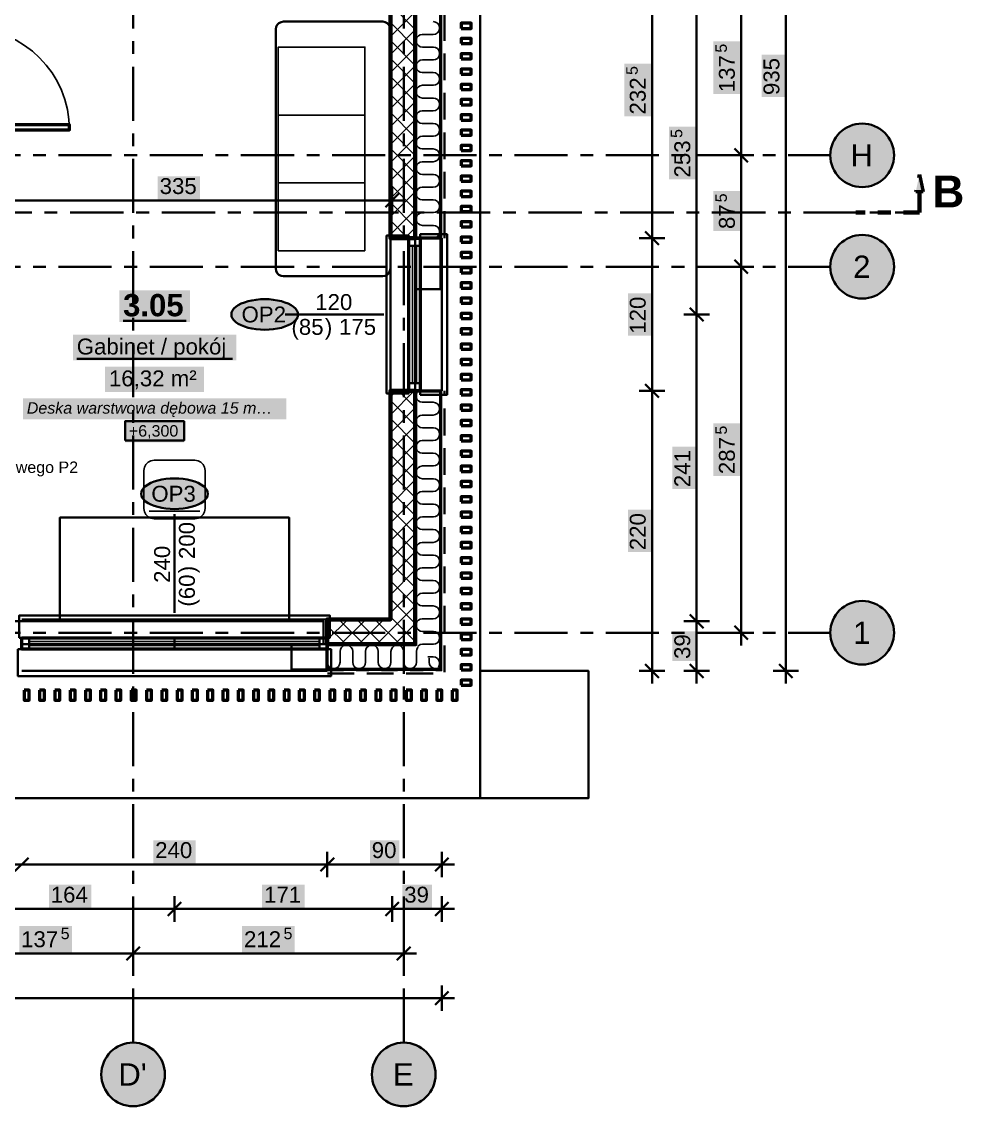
# Model space of a CAD drawing. Header units: metres. Extents: x -5.4 to 16.4, y -4.3 to 12.
# Drawn here: x 9 to 16.39, y -3.72 to 4.8 of the extents above; entities that cross this region are included whole.
import ezdxf

# ---------------------------------------------------------------- set-up
doc = ezdxf.new("R2010")
doc.units = ezdxf.units.M
for name, pattern in [('KRESKOWA', [5.25, 4.2, -1.05]), ('PUNKTOWA', [10.5, 8.4, -1.05, 0, -1.05]), ('PUNKTOWA_KROTKA', [6.3, 4.2, -1.05, 0, -1.05])]:
    doc.linetypes.add(name, pattern=pattern)
for name, color, linetype, lineweight in [('A-DRZWI', 3, 'Continuous', 35), ('A-IZOL-WODNA', 5, 'Continuous', 100), ('A-KRESKOWANIE', 8, 'Continuous', 18), ('A-MASKA', 7, 'Continuous', 18), ('A-MEBLE', 8, 'Continuous', 18), ('A-NAD-CIECIEM', 8, 'KRESKOWA', 25), ('A-OKNA', 3, 'Continuous', 35), ('A-OPISY', 2, 'Continuous', 25), ('A-OSIE', 1, 'PUNKTOWA', 25), ('A-POMIESZCZENIA', 2, 'Continuous', 25), ('A-PRZEKROJE', 1, 'PUNKTOWA_KROTKA', 50), ('A-SANITARNE', 6, 'Continuous', 25), ('A-SCIANY-IZOL', 4, 'Continuous', 35), ('A-SCIANY-KONSTR', 7, 'Continuous', 50), ('A-WIDOK', 7, 'Continuous', 25), ('A-WYMIARY', 1, 'Continuous', 25)]:
    doc.layers.add(name, color=color, linetype=linetype, lineweight=lineweight)
doc.styles.add('PL_ARIAL', font='arial.ttf')
doc.styles.add('PL_ARIAL_B', font='arialbd.ttf')
doc.styles.add('PL_ARIAL_I', font='ariali.ttf')

msp = doc.modelspace()

# ---------------------------------------------------------------- hatches: boundary and pattern name
at = {"layer": 'A-MASKA', "true_color": 0xffffff}
for points in [[(14.6425, 4.2308), (14.6425, 4.6442), (14.4325, 4.6442), (14.4325, 4.2308)], [(14.9925, 4.2084), (14.9925, 4.5416), (14.81, 4.5416), (14.81, 4.2084)], [(13.9425, 4.0558), (13.9425, 4.4692), (13.7325, 4.4692), (13.7325, 4.0558)], [(14.2925, 3.5608), (14.2925, 3.9742), (14.0825, 3.9742), (14.0825, 3.5608)], [(10.0684, 3.4035), (10.4016, 3.4035), (10.4016, 3.586), (10.0684, 3.586)], [(14.6425, 3.1563), (14.6425, 3.4687), (14.4325, 3.4687), (14.4325, 3.1563)], [(13.9425, 2.3334), (13.9425, 2.6666), (13.76, 2.6666), (13.76, 2.3334)], [(14.6425, 1.2308), (14.6425, 1.6442), (14.4325, 1.6442), (14.4325, 1.2308)], [(14.2925, 1.1284), (14.2925, 1.4616), (14.11, 1.4616), (14.11, 1.1284)], [(13.9425, 0.6334), (13.9425, 0.9666), (13.76, 0.9666), (13.76, 0.6334)], [(14.2925, -0.221), (14.2925, 0.011), (14.11, 0.011), (14.11, -0.221)], [(10.0334, -1.8125), (10.3666, -1.8125), (10.3666, -1.63), (10.0334, -1.63)], [(11.734, -1.8125), (11.966, -1.8125), (11.966, -1.63), (11.734, -1.63)], [(9.2134, -2.1625), (9.5466, -2.1625), (9.5466, -1.98), (9.2134, -1.98)], [(10.8884, -2.1625), (11.2216, -2.1625), (11.2216, -1.98), (10.8884, -1.98)], [(11.989, -2.1625), (12.221, -2.1625), (12.221, -1.98), (11.989, -1.98)], [(8.9808, -2.5125), (9.3942, -2.5125), (9.3942, -2.3025), (8.9808, -2.3025)], [(10.7308, -2.5125), (11.1442, -2.5125), (11.1442, -2.3025), (10.7308, -2.3025)]]:
    msp.add_hatch(color=7, dxfattribs=at).paths.add_polyline_path(points)
at = {"layer": 'A-OPISY', "true_color": 0xffffff}
for points in [[(11.1701, 2.5), (11.1679, 2.5157), (11.1612, 2.5311), (11.1502, 2.5459), (11.135, 2.56), (11.116, 2.5731), (11.0934, 2.5849), (11.0677, 2.5952), (11.0392, 2.6039), (11.0085, 2.6109), (10.9761, 2.6159), (10.9425, 2.619), (10.9083, 2.62), (10.8742, 2.619), (10.8406, 2.6159), (10.8082, 2.6109), (10.7774, 2.6039), (10.749, 2.5952), (10.7232, 2.5849), (10.7006, 2.5731), (10.6816, 2.56), (10.6665, 2.5459), (10.6555, 2.5311), (10.6488, 2.5157), (10.6466, 2.5), (10.6488, 2.4843), (10.6555, 2.4689), (10.6665, 2.4541), (10.6816, 2.44), (10.7006, 2.4269), (10.7232, 2.4151), (10.749, 2.4048), (10.7774, 2.3961), (10.8082, 2.3891), (10.8406, 2.3841), (10.8742, 2.381), (10.9083, 2.38), (10.9425, 2.381), (10.9761, 2.3841), (11.0085, 2.3891), (11.0392, 2.3961), (11.0677, 2.4048), (11.0934, 2.4151), (11.116, 2.4269), (11.135, 2.44), (11.1502, 2.4541), (11.1612, 2.4689), (11.1679, 2.4843)], [(10.4618, 1.0917), (10.4595, 1.1073), (10.4529, 1.1227), (10.4419, 1.1376), (10.4267, 1.1517), (10.4077, 1.1647), (10.3851, 1.1765), (10.3594, 1.1869), (10.3309, 1.1956), (10.3002, 1.2025), (10.2678, 1.2076), (10.2342, 1.2106), (10.2, 1.2117), (10.1658, 1.2106), (10.1322, 1.2076), (10.0998, 1.2025), (10.0691, 1.1956), (10.0406, 1.1869), (10.0149, 1.1765), (9.9923, 1.1647), (9.9733, 1.1517), (9.9581, 1.1376), (9.9471, 1.1227), (9.9405, 1.1073), (9.9382, 1.0917), (9.9405, 1.076), (9.9471, 1.0606), (9.9581, 1.0457), (9.9733, 1.0317), (9.9923, 1.0186), (10.0149, 1.0068), (10.0406, 0.9965), (10.0691, 0.9877), (10.0998, 0.9808), (10.1322, 0.9758), (10.1658, 0.9727), (10.2, 0.9717), (10.2342, 0.9727), (10.2678, 0.9758), (10.3002, 0.9808), (10.3309, 0.9877), (10.3594, 0.9965), (10.3851, 1.0068), (10.4077, 1.0186), (10.4267, 1.0317), (10.4419, 1.0457), (10.4529, 1.0606), (10.4595, 1.076)]]:
    msp.add_hatch(color=7, dxfattribs=at).paths.add_polyline_path(points)
at = {"layer": 'A-OSIE', "true_color": 0xffffff}
for points in [[(15.85, 3.75), (15.8479, 3.7826), (15.8415, 3.8147), (15.831, 3.8457), (15.8165, 3.875), (15.7983, 3.9022), (15.7768, 3.9268), (15.7522, 3.9483), (15.725, 3.9665), (15.6957, 3.981), (15.6647, 3.9915), (15.6326, 3.9979), (15.6, 4), (15.5674, 3.9979), (15.5353, 3.9915), (15.5043, 3.981), (15.475, 3.9665), (15.4478, 3.9483), (15.4232, 3.9268), (15.4017, 3.9022), (15.3835, 3.875), (15.369, 3.8457), (15.3585, 3.8147), (15.3521, 3.7826), (15.35, 3.75), (15.3521, 3.7174), (15.3585, 3.6853), (15.369, 3.6543), (15.3835, 3.625), (15.4017, 3.5978), (15.4232, 3.5732), (15.4478, 3.5517), (15.475, 3.5335), (15.5043, 3.519), (15.5353, 3.5085), (15.5674, 3.5021), (15.6, 3.5), (15.6326, 3.5021), (15.6647, 3.5085), (15.6957, 3.519), (15.725, 3.5335), (15.7522, 3.5517), (15.7768, 3.5732), (15.7983, 3.5978), (15.8165, 3.625), (15.831, 3.6543), (15.8415, 3.6853), (15.8479, 3.7174)], [(15.85, 2.875), (15.8479, 2.9076), (15.8415, 2.9397), (15.831, 2.9707), (15.8165, 3), (15.7983, 3.0272), (15.7768, 3.0518), (15.7522, 3.0733), (15.725, 3.0915), (15.6957, 3.106), (15.6647, 3.1165), (15.6326, 3.1229), (15.6, 3.125), (15.5674, 3.1229), (15.5353, 3.1165), (15.5043, 3.106), (15.475, 3.0915), (15.4478, 3.0733), (15.4232, 3.0518), (15.4017, 3.0272), (15.3835, 3), (15.369, 2.9707), (15.3585, 2.9397), (15.3521, 2.9076), (15.35, 2.875), (15.3521, 2.8424), (15.3585, 2.8103), (15.369, 2.7793), (15.3835, 2.75), (15.4017, 2.7228), (15.4232, 2.6982), (15.4478, 2.6767), (15.475, 2.6585), (15.5043, 2.644), (15.5353, 2.6335), (15.5674, 2.6271), (15.6, 2.625), (15.6326, 2.6271), (15.6647, 2.6335), (15.6957, 2.644), (15.725, 2.6585), (15.7522, 2.6767), (15.7768, 2.6982), (15.7983, 2.7228), (15.8165, 2.75), (15.831, 2.7793), (15.8415, 2.8103), (15.8479, 2.8424)], [(15.85, 0), (15.8479, 0.0326), (15.8415, 0.0647), (15.831, 0.0957), (15.8165, 0.125), (15.7983, 0.1522), (15.7768, 0.1768), (15.7522, 0.1983), (15.725, 0.2165), (15.6957, 0.231), (15.6647, 0.2415), (15.6326, 0.2479), (15.6, 0.25), (15.5674, 0.2479), (15.5353, 0.2415), (15.5043, 0.231), (15.475, 0.2165), (15.4478, 0.1983), (15.4232, 0.1768), (15.4017, 0.1522), (15.3835, 0.125), (15.369, 0.0957), (15.3585, 0.0647), (15.3521, 0.0326), (15.35, 0), (15.3521, -0.0326), (15.3585, -0.0647), (15.369, -0.0957), (15.3835, -0.125), (15.4017, -0.1522), (15.4232, -0.1768), (15.4478, -0.1983), (15.475, -0.2165), (15.5043, -0.231), (15.5353, -0.2415), (15.5674, -0.2479), (15.6, -0.25), (15.6326, -0.2479), (15.6647, -0.2415), (15.6957, -0.231), (15.725, -0.2165), (15.7522, -0.1983), (15.7768, -0.1768), (15.7983, -0.1522), (15.8165, -0.125), (15.831, -0.0957), (15.8415, -0.0647), (15.8479, -0.0326)], [(10.125, -3.47), (10.1229, -3.4374), (10.1165, -3.4053), (10.106, -3.3743), (10.0915, -3.345), (10.0733, -3.3178), (10.0518, -3.2932), (10.0272, -3.2717), (10, -3.2535), (9.9707, -3.239), (9.9397, -3.2285), (9.9076, -3.2221), (9.875, -3.22), (9.8424, -3.2221), (9.8103, -3.2285), (9.7793, -3.239), (9.75, -3.2535), (9.7228, -3.2717), (9.6982, -3.2932), (9.6767, -3.3178), (9.6585, -3.345), (9.644, -3.3743), (9.6335, -3.4053), (9.6271, -3.4374), (9.625, -3.47), (9.6271, -3.5026), (9.6335, -3.5347), (9.644, -3.5657), (9.6585, -3.595), (9.6767, -3.6222), (9.6982, -3.6468), (9.7228, -3.6683), (9.75, -3.6865), (9.7793, -3.701), (9.8103, -3.7115), (9.8424, -3.7179), (9.875, -3.72), (9.9076, -3.7179), (9.9397, -3.7115), (9.9707, -3.701), (10, -3.6865), (10.0272, -3.6683), (10.0518, -3.6468), (10.0733, -3.6222), (10.0915, -3.595), (10.106, -3.5657), (10.1165, -3.5347), (10.1229, -3.5026)], [(12.25, -3.47), (12.2479, -3.4374), (12.2415, -3.4053), (12.231, -3.3743), (12.2165, -3.345), (12.1983, -3.3178), (12.1768, -3.2932), (12.1522, -3.2717), (12.125, -3.2535), (12.0957, -3.239), (12.0647, -3.2285), (12.0326, -3.2221), (12, -3.22), (11.9674, -3.2221), (11.9353, -3.2285), (11.9043, -3.239), (11.875, -3.2535), (11.8478, -3.2717), (11.8232, -3.2932), (11.8017, -3.3178), (11.7835, -3.345), (11.769, -3.3743), (11.7585, -3.4053), (11.7521, -3.4374), (11.75, -3.47), (11.7521, -3.5026), (11.7585, -3.5347), (11.769, -3.5657), (11.7835, -3.595), (11.8017, -3.6222), (11.8232, -3.6468), (11.8478, -3.6683), (11.875, -3.6865), (11.9043, -3.701), (11.9353, -3.7115), (11.9674, -3.7179), (12, -3.72), (12.0326, -3.7179), (12.0647, -3.7115), (12.0957, -3.701), (12.125, -3.6865), (12.1522, -3.6683), (12.1768, -3.6468), (12.1983, -3.6222), (12.2165, -3.595), (12.231, -3.5657), (12.2415, -3.5347), (12.2479, -3.5026)]]:
    msp.add_hatch(color=7, dxfattribs=at).paths.add_polyline_path(points)
at = {"layer": 'A-POMIESZCZENIA', "true_color": 0xffffff}
for points in [[(9.7661, 2.4406), (10.3212, 2.4406), (10.3212, 2.6906), (9.7661, 2.6906)], [(9.4026, 2.1406), (10.6847, 2.1406), (10.6847, 2.3406), (9.4026, 2.3406)], [(9.6552, 1.8906), (10.4321, 1.8906), (10.4321, 2.0906), (9.6552, 2.0906)], [(9.0103, 1.6756), (11.077, 1.6756), (11.077, 1.8406), (9.0103, 1.8406)], [(9.8118, 1.4956), (10.2755, 1.4956), (10.2755, 1.6606), (9.8118, 1.6606)]]:
    msp.add_hatch(color=7, dxfattribs=at).paths.add_polyline_path(points)
at = {"layer": 'A-PRZEKROJE', "true_color": 0x000000}
msp.add_hatch(color=7, dxfattribs=at).paths.add_polyline_path([(16.05, 3.6007), (16.0791, 3.4638), (16.0209, 3.4638)])

# ---------------------------------------------------------------- linework, layer by layer
at = {"layer": 'A-DRZWI', "lineweight": 50, "ltscale": 0.05}
msp.add_lwpolyline([(8.575, 3.95), (9.375, 3.95), (9.375, 3.99), (8.575, 3.99)], close=True, dxfattribs=at)
at = {"layer": 'A-DRZWI', "lineweight": 25, "ltscale": 0.05}
msp.add_arc((8.575, 3.95), 0.8, 0, 90, dxfattribs=at)
at = {"layer": 'A-IZOL-WODNA', "linetype": 'PUNKTOWA_KROTKA', "lineweight": 35, "ltscale": 0.03, "flags": 128}
for points in [[(12.295, 3.1), (12.295, 5.425)], [(12.295, -0.3), (12.295, 1.9)], [(11.4, -0.295), (12.3, -0.295)]]:
    msp.add_lwpolyline(points, dxfattribs=at)
at = {"layer": 'A-KRESKOWANIE', "lineweight": 25, "ltscale": 0.05}
for points in [[(12.09, 4.7391), (11.895, 4.9341)], [(11.895, 4.6825), (12.09, 4.8775)], [(12.09, 4.5977), (11.895, 4.7927)], [(12.1475, 3.1), (12.1475, 3.1), (12.2325, 3.1), (12.2496, 3.103), (12.2646, 3.1117), (12.2758, 3.125), (12.2817, 3.1413), (12.2817, 3.1587), (12.2758, 3.175), (12.2646, 3.1883), (12.2496, 3.197), (12.2325, 3.2), (12.1475, 3.2), (12.1304, 3.203), (12.1154, 3.2117), (12.1042, 3.225), (12.0983, 3.2413), (12.0983, 3.2587), (12.1042, 3.275), (12.1154, 3.2883), (12.1304, 3.297), (12.1475, 3.3), (12.2325, 3.3), (12.2496, 3.303), (12.2646, 3.3117), (12.2758, 3.325), (12.2817, 3.3413), (12.2817, 3.3587), (12.2758, 3.375), (12.2646, 3.3883), (12.2496, 3.397), (12.2325, 3.4), (12.1475, 3.4), (12.1304, 3.403), (12.1154, 3.4117), (12.1042, 3.425), (12.0983, 3.4413), (12.0983, 3.4587), (12.1042, 3.475), (12.1154, 3.4883), (12.1304, 3.497), (12.1475, 3.5), (12.2325, 3.5), (12.2496, 3.503), (12.2646, 3.5117), (12.2758, 3.525), (12.2817, 3.5413), (12.2817, 3.5587), (12.2758, 3.575), (12.2646, 3.5883), (12.2496, 3.597), (12.2325, 3.6), (12.1475, 3.6), (12.1304, 3.603), (12.1154, 3.6117), (12.1042, 3.625), (12.0983, 3.6413), (12.0983, 3.6587), (12.1042, 3.675), (12.1154, 3.6883), (12.1304, 3.697), (12.1475, 3.7), (12.2325, 3.7), (12.2496, 3.703), (12.2646, 3.7117), (12.2758, 3.725), (12.2817, 3.7413), (12.2817, 3.7587), (12.2758, 3.775), (12.2646, 3.7883), (12.2496, 3.797), (12.2325, 3.8), (12.2325, 3.8), (12.1475, 3.8), (12.1304, 3.803), (12.1154, 3.8117), (12.1042, 3.825), (12.0983, 3.8413), (12.0983, 3.8587), (12.1042, 3.875), (12.1154, 3.8883), (12.1304, 3.897), (12.1475, 3.9), (12.2325, 3.9), (12.2496, 3.903), (12.2646, 3.9117), (12.2758, 3.925), (12.2817, 3.9413), (12.2817, 3.9587), (12.2758, 3.975), (12.2646, 3.9883), (12.2496, 3.997), (12.2325, 4), (12.1475, 4), (12.1304, 4.003), (12.1154, 4.0117), (12.1042, 4.025), (12.0983, 4.0413), (12.0983, 4.0587), (12.1042, 4.075), (12.1154, 4.0883), (12.1304, 4.097), (12.1475, 4.1), (12.2325, 4.1), (12.2496, 4.103), (12.2646, 4.1117), (12.2758, 4.125), (12.2817, 4.1413), (12.2817, 4.1587), (12.2758, 4.175), (12.2646, 4.1883), (12.2496, 4.197), (12.2325, 4.2), (12.1475, 4.2), (12.1304, 4.203), (12.1154, 4.2117), (12.1042, 4.225), (12.0983, 4.2413), (12.0983, 4.2587), (12.1042, 4.275), (12.1154, 4.2883), (12.1304, 4.297), (12.1475, 4.3), (12.2325, 4.3), (12.2496, 4.303), (12.2646, 4.3117), (12.2758, 4.325), (12.2817, 4.3413), (12.2817, 4.3587), (12.2758, 4.375), (12.2646, 4.3883), (12.2496, 4.397), (12.2325, 4.4), (12.1475, 4.4), (12.1304, 4.403), (12.1154, 4.4117), (12.1042, 4.425), (12.0983, 4.4413), (12.0983, 4.4587), (12.1042, 4.475), (12.1154, 4.4883), (12.1304, 4.497), (12.1475, 4.5), (12.2325, 4.5), (12.2496, 4.503), (12.2646, 4.5117), (12.2758, 4.525), (12.2817, 4.5413), (12.2817, 4.5587), (12.2758, 4.575), (12.2646, 4.5883), (12.2496, 4.597), (12.2325, 4.6), (12.1475, 4.6), (12.1304, 4.603), (12.1154, 4.6117), (12.1042, 4.625), (12.0983, 4.6413), (12.0983, 4.6587), (12.1042, 4.675), (12.1154, 4.6883), (12.1304, 4.697), (12.1475, 4.7), (12.2325, 4.7), (12.2496, 4.703), (12.2646, 4.7117), (12.2758, 4.725), (12.2817, 4.7413), (12.2817, 4.7587), (12.2758, 4.775), (12.2646, 4.7883), (12.2496, 4.797), (12.2325, 4.8)], [(11.895, 4.5411), (12.09, 4.7361)], [(12.09, 4.4563), (11.895, 4.6513)], [(11.895, 4.3997), (12.09, 4.5947)], [(12.09, 4.3149), (11.895, 4.5099)], [(11.895, 4.2582), (12.09, 4.4532)], [(12.09, 4.1735), (11.895, 4.3685)], [(11.895, 4.1168), (12.09, 4.3118)], [(12.09, 4.032), (11.895, 4.227)], [(11.895, 3.9754), (12.09, 4.1704)], [(12.09, 3.8906), (11.895, 4.0856)], [(11.895, 3.834), (12.09, 4.029)], [(12.09, 3.7492), (11.895, 3.9442)], [(11.895, 3.6926), (12.09, 3.8876)], [(12.09, 3.6078), (11.895, 3.8028)], [(11.895, 3.5511), (12.09, 3.7461)], [(12.09, 3.4663), (11.895, 3.6613)], [(11.895, 3.4097), (12.09, 3.6047)], [(12.09, 3.3249), (11.895, 3.5199)], [(11.895, 3.2683), (12.09, 3.4633)], [(12.09, 3.1835), (11.895, 3.3785)], [(11.895, 3.1269), (12.09, 3.3219)], [(12.0321, 3.1), (11.895, 3.2371)], [(12.0095, 3.1), (12.09, 3.1805)], [(11.895, 1.7127), (12.0823, 1.9)], [(11.895, 1.8541), (11.9409, 1.9)], [(12.09, 1.7693), (11.9593, 1.9)], [(12.1091, -0.1091), (12.1154, -0.1017), (12.1304, -0.093), (12.1475, -0.09), (12.1475, -0.09), (12.2325, -0.09), (12.2496, -0.087), (12.2646, -0.0783), (12.2758, -0.065), (12.2817, -0.0487), (12.2817, -0.0313), (12.2758, -0.015), (12.2646, -0.0017), (12.2496, 0.007), (12.2325, 0.01), (12.2325, 0.01), (12.1475, 0.01), (12.1304, 0.013), (12.1154, 0.0217), (12.1042, 0.035), (12.0983, 0.0513), (12.0983, 0.0687), (12.1042, 0.085), (12.1154, 0.0983), (12.1304, 0.107), (12.1475, 0.11), (12.1475, 0.11), (12.2325, 0.11), (12.2496, 0.113), (12.2646, 0.1217), (12.2758, 0.135), (12.2817, 0.1513), (12.2817, 0.1687), (12.2758, 0.185), (12.2646, 0.1983), (12.2496, 0.207), (12.2325, 0.21), (12.2325, 0.21), (12.1475, 0.21), (12.1304, 0.213), (12.1154, 0.2217), (12.1042, 0.235), (12.0983, 0.2513), (12.0983, 0.2687), (12.1042, 0.285), (12.1154, 0.2983), (12.1304, 0.307), (12.1475, 0.31), (12.1475, 0.31), (12.2325, 0.31), (12.2496, 0.313), (12.2646, 0.3217), (12.2758, 0.335), (12.2817, 0.3513), (12.2817, 0.3687), (12.2758, 0.385), (12.2646, 0.3983), (12.2496, 0.407), (12.2325, 0.41), (12.1475, 0.41), (12.1304, 0.413), (12.1154, 0.4217), (12.1042, 0.435), (12.0983, 0.4513), (12.0983, 0.4687), (12.1042, 0.485), (12.1154, 0.4983), (12.1304, 0.507), (12.1475, 0.51), (12.2325, 0.51), (12.2496, 0.513), (12.2646, 0.5217), (12.2758, 0.535), (12.2817, 0.5513), (12.2817, 0.5687), (12.2758, 0.585), (12.2646, 0.5983), (12.2496, 0.607), (12.2325, 0.61), (12.1475, 0.61), (12.1475, 0.61), (12.1304, 0.613), (12.1154, 0.6217), (12.1042, 0.635), (12.0983, 0.6513), (12.0983, 0.6687), (12.1042, 0.685), (12.1154, 0.6983), (12.1304, 0.707), (12.1475, 0.71), (12.1475, 0.71), (12.2325, 0.71), (12.2496, 0.713), (12.2646, 0.7217), (12.2758, 0.735), (12.2817, 0.7513), (12.2817, 0.7687), (12.2758, 0.785), (12.2646, 0.7983), (12.2496, 0.807), (12.2325, 0.81), (12.1475, 0.81), (12.1304, 0.813), (12.1154, 0.8217), (12.1042, 0.835), (12.0983, 0.8513), (12.0983, 0.8687), (12.1042, 0.885), (12.1154, 0.8983), (12.1304, 0.907), (12.1475, 0.91), (12.2325, 0.91), (12.2496, 0.913), (12.2646, 0.9217), (12.2758, 0.935), (12.2817, 0.9513), (12.2817, 0.9687), (12.2758, 0.985), (12.2646, 0.9983), (12.2496, 1.007), (12.2325, 1.01), (12.1475, 1.01), (12.1304, 1.013), (12.1154, 1.0217), (12.1042, 1.035), (12.0983, 1.0513), (12.0983, 1.0687), (12.1042, 1.085), (12.1154, 1.0983), (12.1304, 1.107), (12.1475, 1.11), (12.2325, 1.11), (12.2496, 1.113), (12.2646, 1.1217), (12.2758, 1.135), (12.2817, 1.1513), (12.2817, 1.1687), (12.2758, 1.185), (12.2646, 1.1983), (12.2496, 1.207), (12.2325, 1.21), (12.2325, 1.21), (12.1475, 1.21), (12.1304, 1.213), (12.1154, 1.2217), (12.1042, 1.235), (12.0983, 1.2513), (12.0983, 1.2687), (12.1042, 1.285), (12.1154, 1.2983), (12.1304, 1.307), (12.1475, 1.31), (12.2325, 1.31), (12.2496, 1.313), (12.2646, 1.3217), (12.2758, 1.335), (12.2817, 1.3513), (12.2817, 1.3687), (12.2758, 1.385), (12.2646, 1.3983), (12.2496, 1.407), (12.2325, 1.41), (12.2325, 1.41), (12.1475, 1.41), (12.1304, 1.413), (12.1154, 1.4217), (12.1042, 1.435), (12.0983, 1.4513), (12.0983, 1.4687), (12.1042, 1.485), (12.1154, 1.4983), (12.1304, 1.507), (12.1475, 1.51), (12.2325, 1.51), (12.2496, 1.513), (12.2646, 1.5217), (12.2758, 1.535), (12.2817, 1.5513), (12.2817, 1.5687), (12.2758, 1.585), (12.2646, 1.5983), (12.2496, 1.607), (12.2325, 1.61), (12.1475, 1.61), (12.1304, 1.613), (12.1154, 1.6217), (12.1042, 1.635), (12.0983, 1.6513), (12.0983, 1.6687), (12.1042, 1.685), (12.1154, 1.6983), (12.1304, 1.707), (12.1475, 1.71), (12.1475, 1.71), (12.2325, 1.71), (12.2496, 1.713), (12.2646, 1.7217), (12.2758, 1.735), (12.2817, 1.7513), (12.2817, 1.7687), (12.2758, 1.785), (12.2646, 1.7983), (12.2496, 1.807), (12.2325, 1.81), (12.1475, 1.81), (12.1304, 1.813), (12.1154, 1.8217), (12.1042, 1.835), (12.0983, 1.8513), (12.0983, 1.8687), (12.1042, 1.885), (12.1154, 1.8983), (12.1183, 1.9)], [(12.09, 1.6279), (11.895, 1.8229)], [(11.895, 1.5712), (12.09, 1.7662)], [(12.09, 1.4865), (11.895, 1.6815)], [(11.895, 1.4298), (12.09, 1.6248)], [(12.09, 1.345), (11.895, 1.54)], [(11.895, 1.2884), (12.09, 1.4834)], [(12.09, 1.2036), (11.895, 1.3986)], [(11.895, 1.147), (12.09, 1.342)], [(12.09, 1.0622), (11.895, 1.2572)], [(11.895, 1.0056), (12.09, 1.2006)], [(12.09, 0.9208), (11.895, 1.1158)], [(11.895, 0.8641), (12.09, 1.0591)], [(12.09, 0.7793), (11.895, 0.9743)], [(11.895, 0.7227), (12.09, 0.9177)], [(12.09, 0.6379), (11.895, 0.8329)], [(11.895, 0.5813), (12.09, 0.7763)], [(12.09, 0.4965), (11.895, 0.6915)], [(11.895, 0.4399), (12.09, 0.6349)], [(12.09, 0.3551), (11.895, 0.5501)], [(11.895, 0.2984), (12.09, 0.4934)], [(12.09, 0.2137), (11.895, 0.4087)], [(11.895, 0.157), (12.09, 0.352)], [(12.0722, 0.09), (11.895, 0.2672)], [(11.9694, 0.09), (12.09, 0.2106)], [(11.4, -0.0551), (11.5601, 0.105)], [(11.4, 0.0863), (11.4187, 0.105)], [(11.6866, -0.09), (11.4916, 0.105)], [(11.5066, -0.09), (11.7016, 0.105)], [(11.828, -0.09), (11.633, 0.105)], [(11.648, -0.09), (11.843, 0.105)], [(11.9694, -0.09), (11.7744, 0.105)], [(11.7894, -0.09), (11.9694, 0.09)], [(11.9308, 0.09), (11.895, 0.1258)], [(12.09, -0.0692), (11.9308, 0.09)], [(12.09, 0.0722), (12.0722, 0.09)], [(11.5451, -0.09), (11.4, 0.0551)], [(11.9308, -0.09), (12.09, 0.0692)], [(12.0722, -0.09), (12.09, -0.0722)], [(11.4037, -0.09), (11.4, -0.0863)], [(11.4, -0.2325), (11.403, -0.2496), (11.4117, -0.2646), (11.425, -0.2758), (11.4413, -0.2817), (11.4587, -0.2817), (11.475, -0.2758), (11.4883, -0.2646), (11.497, -0.2496), (11.5, -0.2325), (11.5, -0.2325), (11.5, -0.1475), (11.5, -0.1475), (11.503, -0.1304), (11.5117, -0.1154), (11.525, -0.1042), (11.5413, -0.0983), (11.5587, -0.0983), (11.575, -0.1042), (11.5883, -0.1154), (11.597, -0.1304), (11.6, -0.1475), (11.6, -0.2325), (11.603, -0.2496), (11.6117, -0.2646), (11.625, -0.2758), (11.6413, -0.2817), (11.6587, -0.2817), (11.675, -0.2758), (11.6883, -0.2646), (11.697, -0.2496), (11.7, -0.2325), (11.7, -0.2325), (11.7, -0.1475), (11.7, -0.1475), (11.703, -0.1304), (11.7117, -0.1154), (11.725, -0.1042), (11.7413, -0.0983), (11.7587, -0.0983), (11.775, -0.1042), (11.7883, -0.1154), (11.797, -0.1304), (11.8, -0.1475), (11.8, -0.2325), (11.803, -0.2496), (11.8117, -0.2646), (11.825, -0.2758), (11.8413, -0.2817), (11.8587, -0.2817), (11.875, -0.2758), (11.8883, -0.2646), (11.897, -0.2496), (11.9, -0.2325), (11.9, -0.2325), (11.9, -0.1475), (11.9, -0.1475), (11.903, -0.1304), (11.9117, -0.1154), (11.925, -0.1042), (11.9413, -0.0983), (11.9587, -0.0983), (11.975, -0.1042), (11.9883, -0.1154), (11.997, -0.1304), (12, -0.1475), (12, -0.2325), (12.003, -0.2496), (12.0117, -0.2646), (12.025, -0.2758), (12.0413, -0.2817), (12.0587, -0.2817), (12.075, -0.2758), (12.0883, -0.2646), (12.097, -0.2496), (12.1, -0.2325), (12.1, -0.2325), (12.1, -0.1475), (12.1, -0.1475), (12.103, -0.1304), (12.1117, -0.1154), (12.1137, -0.1137)], [(12.2709, -0.2709), (12.2758, -0.265), (12.2817, -0.2487), (12.2817, -0.2313), (12.2758, -0.215), (12.2646, -0.2017), (12.2496, -0.193), (12.2325, -0.19), (12.2325, -0.19), (12.19, -0.19)], [(12.2, -0.2), (12.2, -0.2325), (12.203, -0.2496), (12.2117, -0.2646), (12.225, -0.2758), (12.2413, -0.2817), (12.2587, -0.2817), (12.275, -0.2758), (12.2754, -0.2754)]]:
    msp.add_lwpolyline(points, dxfattribs=at)
at = {"layer": 'A-MEBLE', "lineweight": 35, "ltscale": 0.05}
for points in [[(11.895, 4.74), (11.8921, 4.7585), (11.8835, 4.7753), (11.8703, 4.7885), (11.8535, 4.7971), (11.835, 4.8), (11.055, 4.8), (11.0365, 4.7971), (11.0197, 4.7885), (11.0065, 4.7753), (10.9979, 4.7585), (10.995, 4.74), (10.995, 2.86), (10.9979, 2.8415), (11.0065, 2.8247), (11.0197, 2.8115), (11.0365, 2.8029), (11.055, 2.8), (11.835, 2.8), (11.8535, 2.8029), (11.8703, 2.8115), (11.8835, 2.8247), (11.8921, 2.8415), (11.895, 2.86)], [(9.3, 0.105), (11.1, 0.105), (11.1, 0.905), (9.3, 0.905)]]:
    msp.add_lwpolyline(points, close=True, dxfattribs=at)
at = {"layer": 'A-MEBLE', "lineweight": 25, "ltscale": 0.05}
for points in [[(11.695, 3), (11.695, 4.6), (11.015, 4.6), (11.015, 3)], [(10.04, 1.355), (10.0153, 1.3511), (9.993, 1.3397), (9.9753, 1.322), (9.9639, 1.2997), (9.96, 1.275), (9.96, 0.975), (9.9639, 0.9503), (9.9753, 0.928), (9.993, 0.9103), (10.0153, 0.8989), (10.04, 0.895), (10.36, 0.895), (10.3847, 0.8989), (10.407, 0.9103), (10.4247, 0.928), (10.4361, 0.9503), (10.44, 0.975), (10.44, 1.275), (10.4361, 1.2997), (10.4247, 1.322), (10.407, 1.3397), (10.3847, 1.3511), (10.36, 1.355)]]:
    msp.add_lwpolyline(points, close=True, dxfattribs=at)
for points in [[(11.695, 4.0667), (11.015, 4.0667)], [(11.695, 3.5333), (11.015, 3.5333)], [(10.4, 0.955), (10, 0.955)]]:
    msp.add_lwpolyline(points, dxfattribs=at)
at = {"layer": 'A-NAD-CIECIEM', "linetype": 'KRESKOWA', "lineweight": 35, "ltscale": 0.05, "flags": 128}
for points in [[(12.32, 3.1005), (12.32, 5.425), (12.6, 5.425), (12.6, -1.3), (-2.4, -1.3), (-2.4, 5.425), (-1.32, 5.425), (-1.32, 3.7005)], [(11.4005, -0.32), (12.32, -0.32), (12.32, 1.8995)]]:
    msp.add_lwpolyline(points, dxfattribs=at)
at = {"layer": 'A-OKNA', "lineweight": 35, "ltscale": 0.05}
for points in [[(12.04, 1.88), (12.04, 3.12), (11.865, 3.12), (11.865, 1.88)], [(12.13, 1.87), (12.13, 3.13), (12.34, 3.13), (12.34, 1.87)], [(8.98, -0.04), (11.42, -0.04), (11.42, 0.135), (8.98, 0.135)], [(8.97, -0.13), (11.43, -0.13), (11.43, -0.34), (8.97, -0.34)]]:
    msp.add_lwpolyline(points, close=True, dxfattribs=at)
at = {"layer": 'A-OKNA', "lineweight": 50, "ltscale": 0.05}
for points in [[(12.04, 1.9), (12.04, 3.1), (12.13, 3.1), (12.13, 1.9)], [(9, -0.04), (11.4, -0.04), (11.4, -0.13), (9, -0.13)]]:
    msp.add_lwpolyline(points, close=True, dxfattribs=at)
at = {"layer": 'A-OKNA', "lineweight": 35, "ltscale": 0.05}
for points in [[(12.04, 3.04), (12.13, 3.04)], [(12.04, 1.96), (12.13, 1.96)], [(9.06, -0.04), (9.06, -0.13)], [(10.2, -0.04), (10.2, -0.13)], [(11.34, -0.04), (11.34, -0.13)]]:
    msp.add_lwpolyline(points, dxfattribs=at)
at = {"layer": 'A-OKNA', "lineweight": 25, "ltscale": 0.05}
for points in [[(12.0688, 1.96), (12.0688, 3.04)], [(12.1012, 1.96), (12.1012, 3.04)], [(9.06, -0.0688), (11.34, -0.0688)], [(9.06, -0.1012), (11.34, -0.1012)]]:
    msp.add_lwpolyline(points, dxfattribs=at)
at = {"layer": 'A-OPISY', "lineweight": 35, "ltscale": 0.05}
for points in [[(11.1701, 2.5), (11.1679, 2.5157), (11.1612, 2.5311), (11.1502, 2.5459), (11.135, 2.56), (11.116, 2.5731), (11.0934, 2.5849), (11.0677, 2.5952), (11.0392, 2.6039), (11.0085, 2.6109), (10.9761, 2.6159), (10.9425, 2.619), (10.9083, 2.62), (10.8742, 2.619), (10.8406, 2.6159), (10.8082, 2.6109), (10.7774, 2.6039), (10.749, 2.5952), (10.7232, 2.5849), (10.7006, 2.5731), (10.6816, 2.56), (10.6665, 2.5459), (10.6555, 2.5311), (10.6488, 2.5157), (10.6466, 2.5), (10.6488, 2.4843), (10.6555, 2.4689), (10.6665, 2.4541), (10.6816, 2.44), (10.7006, 2.4269), (10.7232, 2.4151), (10.749, 2.4048), (10.7774, 2.3961), (10.8082, 2.3891), (10.8406, 2.3841), (10.8742, 2.381), (10.9083, 2.38), (10.9425, 2.381), (10.9761, 2.3841), (11.0085, 2.3891), (11.0392, 2.3961), (11.0677, 2.4048), (11.0934, 2.4151), (11.116, 2.4269), (11.135, 2.44), (11.1502, 2.4541), (11.1612, 2.4689), (11.1679, 2.4843)], [(10.4618, 1.0917), (10.4595, 1.1073), (10.4529, 1.1227), (10.4419, 1.1376), (10.4267, 1.1517), (10.4077, 1.1647), (10.3851, 1.1765), (10.3594, 1.1869), (10.3309, 1.1956), (10.3002, 1.2025), (10.2678, 1.2076), (10.2342, 1.2106), (10.2, 1.2117), (10.1658, 1.2106), (10.1322, 1.2076), (10.0998, 1.2025), (10.0691, 1.1956), (10.0406, 1.1869), (10.0149, 1.1765), (9.9923, 1.1647), (9.9733, 1.1517), (9.9581, 1.1376), (9.9471, 1.1227), (9.9405, 1.1073), (9.9382, 1.0917), (9.9405, 1.076), (9.9471, 1.0606), (9.9581, 1.0457), (9.9733, 1.0317), (9.9923, 1.0186), (10.0149, 1.0068), (10.0406, 0.9965), (10.0691, 0.9877), (10.0998, 0.9808), (10.1322, 0.9758), (10.1658, 0.9727), (10.2, 0.9717), (10.2342, 0.9727), (10.2678, 0.9758), (10.3002, 0.9808), (10.3309, 0.9877), (10.3594, 0.9965), (10.3851, 1.0068), (10.4077, 1.0186), (10.4267, 1.0317), (10.4419, 1.0457), (10.4529, 1.0606), (10.4595, 1.076)]]:
    msp.add_lwpolyline(points, close=True, dxfattribs=at)
at = {"layer": 'A-OSIE', "linetype": 'PUNKTOWA', "lineweight": 35, "ltscale": 0.050498, "flags": 128}
for points in [[(9.875, -3.22), (9.875, 10.99)], [(12, -3.22), (12, 10.99)]]:
    msp.add_lwpolyline(points, dxfattribs=at)
at = {"layer": 'A-OSIE', "linetype": 'PUNKTOWA', "lineweight": 35, "ltscale": 0.049559, "flags": 128}
for points in [[(-4.32, 3.75), (15.35, 3.75)], [(-4.32, 2.875), (15.35, 2.875)], [(-4.32, 0), (15.35, 0)]]:
    msp.add_lwpolyline(points, dxfattribs=at)
at = {"layer": 'A-OSIE', "linetype": 'Continuous', "lineweight": 35, "ltscale": 0.05}
for centre in [(15.6, 3.75), (15.6, 2.875), (15.6, 0), (9.875, -3.47), (12, -3.47)]:
    msp.add_circle(centre, 0.25, dxfattribs=at)
at = {"layer": 'A-POMIESZCZENIA', "lineweight": 35, "ltscale": 0.05}
for points in [[(9.7961, 2.4506), (10.2912, 2.4506)], [(9.4326, 2.1506), (10.6547, 2.1506)]]:
    msp.add_lwpolyline(points, dxfattribs=at)
msp.add_lwpolyline([(9.8118, 1.5106), (10.2755, 1.5106), (10.2755, 1.6606), (9.8118, 1.6606)], close=True, dxfattribs=at)
at = {"layer": 'A-PRZEKROJE', "lineweight": 50, "ltscale": 0.05, "flags": 128}
msp.add_lwpolyline([(16.05, 3.6007), (16.0791, 3.4638), (16.0209, 3.4638)], close=True, dxfattribs=at)
at = {"layer": 'A-PRZEKROJE', "linetype": 'Continuous', "lineweight": 70, "ltscale": 0.05, "flags": 128}
msp.add_lwpolyline([(16.05, 3.3007), (16.05, 3.4757)], dxfattribs=at)
at = {"layer": 'A-PRZEKROJE', "linetype": 'PUNKTOWA', "lineweight": 35, "ltscale": 0.05, "flags": 128}
msp.add_lwpolyline([(-5.02, 3.3007), (16.05, 3.3007)], dxfattribs=at)
at = {"layer": 'A-PRZEKROJE', "linetype": 'PUNKTOWA_KROTKA', "lineweight": 70, "ltscale": 0.03, "flags": 128}
msp.add_lwpolyline([(16.05, 3.3007), (15.55, 3.3007)], dxfattribs=at)
at = {"layer": 'A-SCIANY-IZOL', "lineweight": 50, "ltscale": 0.05}
for points in [[(12.09, 5.215), (12.09, 5.215), (12.09, 5.215), (12.29, 5.415), (12.29, 5.415), (12.29, 5.415), (12.29, 3.1), (12.29, 3.1), (12.29, 3.1), (12.09, 3.1), (12.09, 3.1), (12.09, 3.1)], [(11.4, -0.29), (11.4, -0.29), (11.4, -0.09), (11.4, -0.09), (11.4, -0.09), (12.09, -0.09), (12.09, -0.09), (12.09, -0.09), (12.09, -0.09), (12.09, -0.09), (12.09, -0.09), (12.09, -0.09), (12.09, -0.09), (12.09, -0.09), (12.09, -0.09), (12.09, -0.09), (12.09, -0.09), (12.09, -0.09), (12.09, -0.09), (12.09, -0.09), (12.09, -0.09), (12.09, -0.09), (12.09, 1.9), (12.09, 1.9), (12.09, 1.9), (12.29, 1.9), (12.29, 1.9), (12.29, 1.9), (12.29, -0.29), (12.29, -0.29), (12.29, -0.29), (11.4, -0.29)]]:
    msp.add_lwpolyline(points, close=True, dxfattribs=at)
at = {"layer": 'A-SCIANY-KONSTR', "lineweight": 70, "ltscale": 0.05}
msp.add_lwpolyline([(12.09, 5.215), (12.09, 3.1), (12.09, 3.1), (12.09, 3.1), (12.09, 3.1), (12.09, 3.1), (11.895, 3.1), (11.895, 3.1), (11.895, 3.1), (11.895, 3.1), (11.895, 5.02)], dxfattribs=at)
at = {"layer": 'A-SCIANY-KONSTR', "lineweight": 50, "ltscale": 0.05}
for points in [[(12.45, 4.7475), (12.53, 4.7475), (12.53, 4.7875), (12.45, 4.7875)], [(12.45, 4.6275), (12.53, 4.6275), (12.53, 4.6675), (12.45, 4.6675)], [(12.45, 4.5075), (12.53, 4.5075), (12.53, 4.5475), (12.45, 4.5475)], [(12.45, 4.3875), (12.53, 4.3875), (12.53, 4.4275), (12.45, 4.4275)], [(12.45, 4.2675), (12.53, 4.2675), (12.53, 4.3075), (12.45, 4.3075)], [(12.45, 4.1475), (12.53, 4.1475), (12.53, 4.1875), (12.45, 4.1875)], [(12.45, 4.0275), (12.53, 4.0275), (12.53, 4.0675), (12.45, 4.0675)], [(12.45, 3.9075), (12.53, 3.9075), (12.53, 3.9475), (12.45, 3.9475)], [(12.45, 3.7875), (12.53, 3.7875), (12.53, 3.8275), (12.45, 3.8275)], [(12.45, 3.6675), (12.53, 3.6675), (12.53, 3.7075), (12.45, 3.7075)], [(12.45, 3.5475), (12.53, 3.5475), (12.53, 3.5875), (12.45, 3.5875)], [(12.45, 3.4275), (12.53, 3.4275), (12.53, 3.4675), (12.45, 3.4675)], [(12.45, 3.3075), (12.53, 3.3075), (12.53, 3.3475), (12.45, 3.3475)], [(12.45, 3.1875), (12.53, 3.1875), (12.53, 3.2275), (12.45, 3.2275)], [(12.45, 3.0675), (12.53, 3.0675), (12.53, 3.1075), (12.45, 3.1075)], [(12.45, 2.9475), (12.53, 2.9475), (12.53, 2.9875), (12.45, 2.9875)], [(12.45, 2.8275), (12.53, 2.8275), (12.53, 2.8675), (12.45, 2.8675)], [(12.45, 2.7075), (12.53, 2.7075), (12.53, 2.7475), (12.45, 2.7475)], [(12.45, 2.5875), (12.53, 2.5875), (12.53, 2.6275), (12.45, 2.6275)], [(12.45, 2.4675), (12.53, 2.4675), (12.53, 2.5075), (12.45, 2.5075)], [(12.45, 2.3475), (12.53, 2.3475), (12.53, 2.3875), (12.45, 2.3875)], [(12.45, 2.2275), (12.53, 2.2275), (12.53, 2.2675), (12.45, 2.2675)], [(12.45, 2.1075), (12.53, 2.1075), (12.53, 2.1475), (12.45, 2.1475)], [(12.45, 1.9875), (12.53, 1.9875), (12.53, 2.0275), (12.45, 2.0275)], [(12.45, 1.8675), (12.53, 1.8675), (12.53, 1.9075), (12.45, 1.9075)], [(12.45, 1.7475), (12.53, 1.7475), (12.53, 1.7875), (12.45, 1.7875)], [(12.45, 1.6275), (12.53, 1.6275), (12.53, 1.6675), (12.45, 1.6675)], [(12.45, 1.5075), (12.53, 1.5075), (12.53, 1.5475), (12.45, 1.5475)], [(12.45, 1.3875), (12.53, 1.3875), (12.53, 1.4275), (12.45, 1.4275)], [(12.45, 1.2675), (12.53, 1.2675), (12.53, 1.3075), (12.45, 1.3075)], [(12.45, 1.1475), (12.53, 1.1475), (12.53, 1.1875), (12.45, 1.1875)], [(12.45, 1.0275), (12.53, 1.0275), (12.53, 1.0675), (12.45, 1.0675)], [(12.45, 0.9075), (12.53, 0.9075), (12.53, 0.9475), (12.45, 0.9475)], [(12.45, 0.7875), (12.53, 0.7875), (12.53, 0.8275), (12.45, 0.8275)], [(12.45, 0.6675), (12.53, 0.6675), (12.53, 0.7075), (12.45, 0.7075)], [(12.45, 0.5475), (12.53, 0.5475), (12.53, 0.5875), (12.45, 0.5875)], [(12.45, 0.4275), (12.53, 0.4275), (12.53, 0.4675), (12.45, 0.4675)], [(12.45, 0.3075), (12.53, 0.3075), (12.53, 0.3475), (12.45, 0.3475)], [(12.45, 0.1875), (12.53, 0.1875), (12.53, 0.2275), (12.45, 0.2275)], [(12.45, 0.0675), (12.53, 0.0675), (12.53, 0.1075), (12.45, 0.1075)], [(12.45, -0.0525), (12.53, -0.0525), (12.53, -0.0125), (12.45, -0.0125)], [(12.45, -0.1725), (12.53, -0.1725), (12.53, -0.1325), (12.45, -0.1325)], [(12.45, -0.2925), (12.53, -0.2925), (12.53, -0.2525), (12.45, -0.2525)], [(12.45, -0.4125), (12.53, -0.4125), (12.53, -0.3725), (12.45, -0.3725)], [(9.02, -0.45), (9.02, -0.53), (9.06, -0.53), (9.06, -0.45)], [(9.14, -0.45), (9.14, -0.53), (9.18, -0.53), (9.18, -0.45)], [(9.26, -0.45), (9.26, -0.53), (9.3, -0.53), (9.3, -0.45)], [(9.38, -0.45), (9.38, -0.53), (9.42, -0.53), (9.42, -0.45)], [(9.5, -0.45), (9.5, -0.53), (9.54, -0.53), (9.54, -0.45)], [(9.62, -0.45), (9.62, -0.53), (9.66, -0.53), (9.66, -0.45)], [(9.74, -0.45), (9.74, -0.53), (9.78, -0.53), (9.78, -0.45)], [(9.86, -0.45), (9.86, -0.53), (9.9, -0.53), (9.9, -0.45)], [(9.98, -0.45), (9.98, -0.53), (10.02, -0.53), (10.02, -0.45)], [(10.1, -0.45), (10.1, -0.53), (10.14, -0.53), (10.14, -0.45)], [(10.22, -0.45), (10.22, -0.53), (10.26, -0.53), (10.26, -0.45)], [(10.34, -0.45), (10.34, -0.53), (10.38, -0.53), (10.38, -0.45)], [(10.46, -0.45), (10.46, -0.53), (10.5, -0.53), (10.5, -0.45)], [(10.58, -0.45), (10.58, -0.53), (10.62, -0.53), (10.62, -0.45)], [(10.7, -0.45), (10.7, -0.53), (10.74, -0.53), (10.74, -0.45)], [(10.82, -0.45), (10.82, -0.53), (10.86, -0.53), (10.86, -0.45)], [(10.94, -0.45), (10.94, -0.53), (10.98, -0.53), (10.98, -0.45)], [(11.06, -0.45), (11.06, -0.53), (11.1, -0.53), (11.1, -0.45)], [(11.18, -0.45), (11.18, -0.53), (11.22, -0.53), (11.22, -0.45)], [(11.3, -0.45), (11.3, -0.53), (11.34, -0.53), (11.34, -0.45)], [(11.42, -0.45), (11.42, -0.53), (11.46, -0.53), (11.46, -0.45)], [(11.54, -0.45), (11.54, -0.53), (11.58, -0.53), (11.58, -0.45)], [(11.66, -0.45), (11.66, -0.53), (11.7, -0.53), (11.7, -0.45)], [(11.78, -0.45), (11.78, -0.53), (11.82, -0.53), (11.82, -0.45)], [(11.9, -0.45), (11.9, -0.53), (11.94, -0.53), (11.94, -0.45)], [(12.02, -0.45), (12.02, -0.53), (12.06, -0.53), (12.06, -0.45)], [(12.14, -0.45), (12.14, -0.53), (12.18, -0.53), (12.18, -0.45)], [(12.26, -0.45), (12.26, -0.53), (12.3, -0.53), (12.3, -0.45)], [(12.38, -0.45), (12.38, -0.53), (12.42, -0.53), (12.42, -0.45)]]:
    msp.add_lwpolyline(points, close=True, dxfattribs=at)
at = {"layer": 'A-SCIANY-KONSTR', "lineweight": 70, "ltscale": 0.05}
msp.add_lwpolyline([(11.4, 0.105), (11.4, 0.105), (11.895, 0.105), (11.895, 0.105), (11.895, 0.105), (11.895, 0.105), (11.895, 0.105), (11.895, 0.105), (11.895, 0.105), (11.895, 0.105), (11.895, 0.105), (11.895, 0.105), (11.895, 0.105), (11.895, 0.105), (11.895, 0.105), (11.895, 0.105), (11.895, 0.105), (11.895, 0.105), (11.895, 0.105), (11.895, 1.9), (11.895, 1.9), (11.895, 1.9), (11.895, 1.9), (11.895, 1.9), (12.09, 1.9), (12.09, 1.9), (12.09, 1.9), (12.09, 1.9), (12.09, -0.09), (12.09, -0.09), (12.09, -0.09), (12.09, -0.09), (11.4, -0.09), (11.4, -0.09), (11.4, -0.09), (11.4, -0.09), (11.4, 0.105), (11.4, 0.105)], close=True, dxfattribs=at)
at = {"layer": 'A-WIDOK', "lineweight": 35, "ltscale": 0.05}
for points in [[(12.3255, 5.425), (12.6, 5.425), (12.6, -1.3), (-2.4, -1.3), (-2.4, 5.425), (-1.3005, 5.425)], [(11.895, 3.0995), (11.895, 1.9005)], [(12.29, 3.0995), (12.29, 2.7), (12.09, 2.7), (12.09, 3.0995)], [(12.3, 1.9005), (12.3, 3.0995)], [(12.09, 2.6995), (12.09, 1.9005)], [(11.3995, 0.105), (9.0005, 0.105)], [(9.0005, 0.09), (11.37, 0.09), (11.37, -0.09), (9.0005, -0.09)], [(11.3995, -0.29), (11.12, -0.29), (11.12, -0.0905)], [(11.3705, -0.09), (11.3995, -0.09)], [(9.0005, -0.3), (11.3995, -0.3)], [(12.6005, -0.3), (13.45, -0.3), (13.45, -1.3), (12.6005, -1.3)]]:
    msp.add_lwpolyline(points, dxfattribs=at)
at = {"layer": 'A-WYMIARY', "lineweight": 35, "ltscale": 0.05}
for points in [[(14.65, -0.1), (14.65, 9.475)], [(13.95, -0.4), (13.95, 9.15)], [(14.3, -0.4), (14.3, 9.15)], [(15, -0.4), (15, 9.15)], [(14.55, 3.75), (14.75, 3.75)], [(14.703, 3.697), (14.597, 3.803)], [(11.91, 3.296), (11.91, 3.496)], [(11.857, 3.343), (11.963, 3.449)], [(-1, 3.396), (12.01, 3.396)], [(14.003, 3.047), (13.897, 3.153)], [(13.85, 3.1), (14.05, 3.1)], [(14.703, 2.822), (14.597, 2.928)], [(14.55, 2.875), (14.75, 2.875)], [(11.845, 2.5), (11.0683, 2.5)], [(14.2, 2.5), (14.4, 2.5)], [(14.353, 2.447), (14.247, 2.553)], [(13.85, 1.9), (14.05, 1.9)], [(14.003, 1.847), (13.897, 1.953)], [(10.2, 0.155), (10.2, 0.9317)], [(9.007, 0.09), (8.807, 0.09)], [(14.2, 0.09), (14.4, 0.09)], [(14.353, 0.037), (14.247, 0.143)], [(14.55, 0), (14.75, 0)], [(14.703, -0.053), (14.597, 0.053)], [(14.003, -0.353), (13.897, -0.247)], [(14.353, -0.353), (14.247, -0.247)], [(15.053, -0.353), (14.947, -0.247)], [(13.85, -0.3), (14.05, -0.3)], [(14.2, -0.3), (14.4, -0.3)], [(14.9, -0.3), (15.1, -0.3)], [(8.947, -1.873), (9.053, -1.767)], [(11.347, -1.873), (11.453, -1.767)], [(11.4, -1.72), (11.4, -1.92)], [(12.247, -1.873), (12.353, -1.767)], [(12.3, -1.72), (12.3, -1.92)], [(-1.4, -1.82), (12.4, -1.82)], [(10.147, -2.223), (10.253, -2.117)], [(10.2, -2.07), (10.2, -2.27)], [(11.857, -2.223), (11.963, -2.117)], [(11.91, -2.07), (11.91, -2.27)], [(12.247, -2.223), (12.353, -2.117)], [(12.3, -2.07), (12.3, -2.27)], [(-1.4, -2.17), (12.4, -2.17)], [(9.822, -2.573), (9.928, -2.467)], [(9.875, -2.42), (9.875, -2.62)], [(11.947, -2.573), (12.053, -2.467)], [(12, -2.42), (12, -2.62)], [(-1.1, -2.52), (12.1, -2.52)], [(12.3, -2.77), (12.3, -2.97)], [(-1.4, -2.87), (12.4, -2.87)], [(12.247, -2.923), (12.353, -2.817)]]:
    msp.add_lwpolyline(points, dxfattribs=at)

# ---------------------------------------------------------------- texts
at = {"layer": 'A-OPISY', "style": 'PL_ARIAL'}
for s, p in [('OP2', (10.7266, 2.4375)), ('OP3', (10.0182, 1.0292))]:
    msp.add_text(s, height=0.125, dxfattribs=at).set_placement(p)
at = {"layer": 'A-OSIE', "style": 'PL_ARIAL'}
for s, p in [('H', (15.5081, 3.6625)), ('2', (15.5293, 2.7875)), ('1', (15.5293, -0.0875)), ("D'", (9.7589, -3.5575)), ('E', (11.9152, -3.5575))]:
    msp.add_text(s, height=0.175, dxfattribs=at).set_placement(p)
at = {"layer": 'A-POMIESZCZENIA'}
for s, height, style, p in [('3.05', 0.175, 'PL_ARIAL_B', (9.7961, 2.4856)), ('Gabinet / pokój', 0.125, 'PL_ARIAL', (9.4326, 2.1856)), ('16,32 m²', 0.125, 'PL_ARIAL', (9.6852, 1.9356)), ('Deska warstwowa dębowa 15 m…', 0.09, 'PL_ARIAL_I', (9.0403, 1.7206)), ('+6,300', 0.09, 'PL_ARIAL', (9.8418, 1.5406))]:
    msp.add_text(s, height=height, dxfattribs=dict(at, style=style)).set_placement(p)
at = {"layer": 'A-PRZEKROJE', "style": 'PL_ARIAL_B'}
msp.add_text('B', height=0.25, dxfattribs=at).set_placement((16.15, 3.3407))
at = {"layer": 'A-SANITARNE', "style": 'PL_ARIAL'}
msp.add_text('rozdzielacz ogrzewania podłogowego P2', height=0.09, dxfattribs=at).set_placement((7.1647, 1.255))
at = {"layer": 'A-WYMIARY', "style": 'PL_ARIAL'}
for s, height, p in [('5', 0.09, (14.5375, 4.5564)), ('137', 0.125, (14.6, 4.2458)), ('5', 0.09, (13.8375, 4.3814)), ('935', 0.125, (14.95, 4.2234)), ('232', 0.125, (13.9, 4.0708)), ('5', 0.09, (14.1875, 3.8864)), ('253', 0.125, (14.25, 3.5758)), ('5', 0.09, (14.5375, 3.3809)), ('87', 0.125, (14.6, 3.1713)), ('120', 0.125, (13.9, 2.3484)), ('5', 0.09, (14.5375, 1.5564)), ('287', 0.125, (14.6, 1.2458)), ('241', 0.125, (14.25, 1.1434)), ('200', 0.125, (10.36, 0.5786)), ('220', 0.125, (13.9, 0.6484)), ('240', 0.125, (10.165, 0.3918)), (') ', 0.125, (10.36, 0.4676)), ('(60', 0.125, (10.36, 0.205)), ('39', 0.125, (14.25, -0.206))]:
    msp.add_text(s, height=height, rotation=90, dxfattribs=at).set_placement(p)
for s, height, p in [('335', 0.125, (10.0834, 3.446)), ('120', 0.125, (11.3051, 2.535)), ('(85', 0.125, (11.1183, 2.34)), (') ', 0.125, (11.3809, 2.34)), ('175', 0.125, (11.4919, 2.34)), ('240', 0.125, (10.0484, -1.77)), ('90', 0.125, (11.749, -1.77)), ('164', 0.125, (9.2284, -2.12)), ('171', 0.125, (10.9034, -2.12)), ('39', 0.125, (12.004, -2.12)), ('137', 0.125, (8.9958, -2.47)), ('5', 0.09, (9.3064, -2.4075)), ('212', 0.125, (10.7458, -2.47)), ('5', 0.09, (11.0564, -2.4075))]:
    msp.add_text(s, height=height, dxfattribs=at).set_placement(p)

doc.saveas('drawing.dxf')
